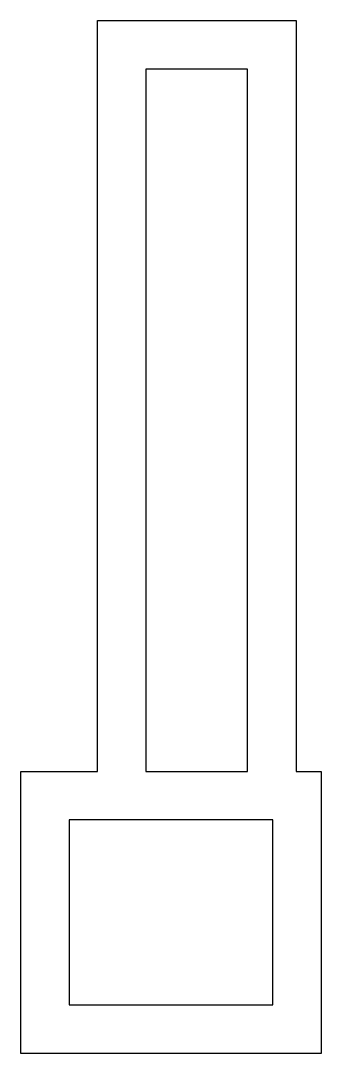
# Model space of a CAD drawing. Extents: x 0 to 2.44, y 0 to 8.41.
import ezdxf

# ---------------------------------------------------------------- set-up
doc = ezdxf.new("R2010")
doc.units = 0
doc.layers.get('0').update_dxf_attribs({"linetype": 'CONTINUOUS'})

msp = doc.modelspace()

# ---------------------------------------------------------------- linework, layer by layer
at = {"color": 253}
for p, q in [((0.623969, 2.29368), (0.623969, 8.40788)), ((0.623969, 8.40788), (2.23813, 8.40788)), ((2.23813, 8.40788), (2.23813, 2.29368)), ((1.01769, 8.01417), (1.01769, 2.29368)), ((1.84446, 8.01417), (1.01769, 8.01417)), ((1.84446, 2.29368), (1.84446, 8.01417)), ((0, 0), (0, 2.29368)), ((0, 2.29368), (0.623969, 2.29368)), ((1.01769, 2.29368), (1.84446, 2.29368)), ((2.23813, 2.29368), (2.44368, 2.29368)), ((2.44368, 2.29368), (2.44368, 0)), ((0.393718, 1.90001), (0.393718, 0.393718)), ((2.05003, 1.90001), (0.393718, 1.90001)), ((2.05003, 0.393718), (2.05003, 1.90001)), ((0.393718, 0.393718), (2.05003, 0.393718)), ((2.44368, 0), (0, 0))]:
    msp.add_line(p, q, dxfattribs=at)

doc.saveas('drawing.dxf')
